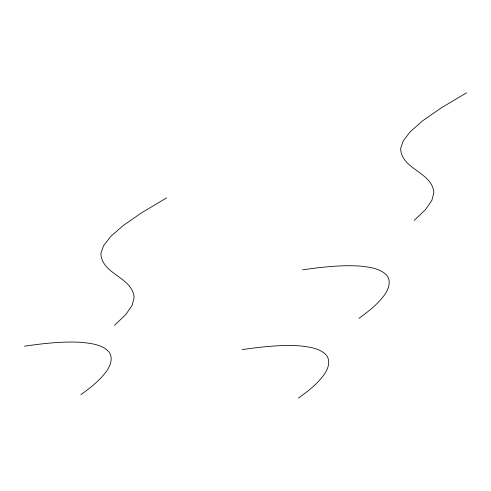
<?xml version="1.0" encoding="UTF-8"?>
<svg xmlns="http://www.w3.org/2000/svg" width="491" height="491" viewBox="0 0 491 491"><rect width="100%" height="100%" fill="white"/><g stroke="black" fill="none" stroke-linecap="round" stroke-linejoin="round"><path stroke-width="0.74" d="M114.501 325.355L125.868 314.461L132.122 305.304L134.129 297.595C132.429 276.771 101.539 274.549 100.894 253.387L103.546 245.721L110.585 236.619L122.885 225.792L141.304 212.959L166.713 197.818M414.238 220.404L425.611 209.51L431.865 200.353L433.866 192.644C432.172 171.825 401.276 169.598 400.631 148.435L403.283 140.77L410.323 131.668L422.622 120.847L441.047 108.008L466.45 92.873M80.855 394.672C90.577 387.706 100.219 380.194 107.142 370.306C110.733 364.917 113.243 357.338 108.806 351.673C102.03 344.59 91.639 343.522 82.42 342.417C63.057 341.147 43.693 343.418 24.55 346.173M358.89 318.352C368.612 311.38 378.254 303.874 385.177 293.98C388.768 288.591 391.278 281.012 386.84 275.347C380.065 268.27 369.674 267.202 360.455 266.091C341.092 264.827 321.728 267.092 302.585 269.854M298.393 398.127C308.115 391.161 317.757 383.649 324.686 373.761C328.276 368.373 330.787 360.793 326.349 355.128C319.567 348.045 309.177 346.977 299.964 345.873C280.6 344.602 261.23 346.873 242.094 349.629"/></g></svg>
